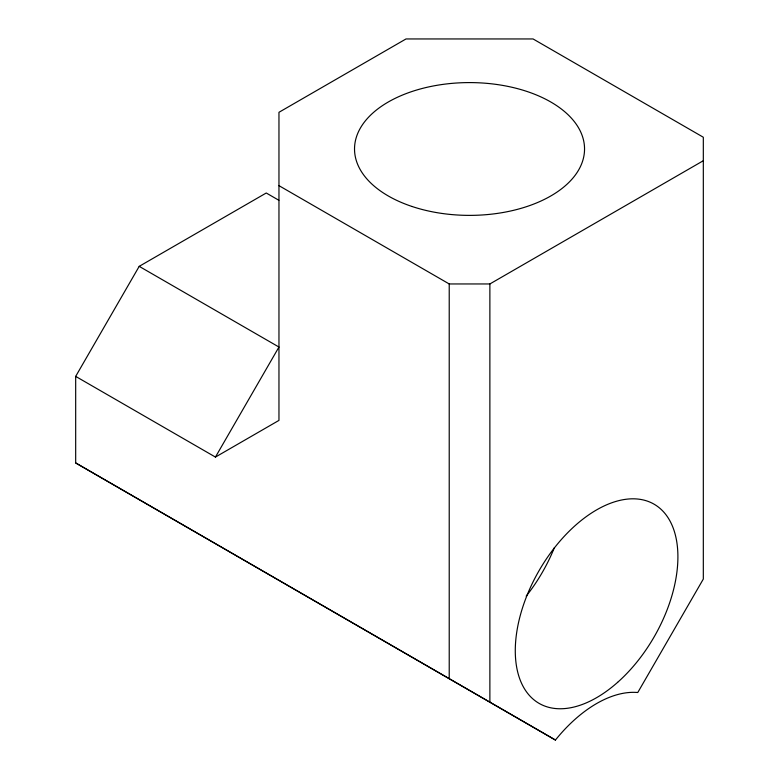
<?xml version="1.0" encoding="UTF-8"?>
<svg xmlns="http://www.w3.org/2000/svg" width="779" height="779" viewBox="0 0 779 779"><rect width="100%" height="100%" fill="white"/><g stroke="black" fill="none" stroke-linecap="round" stroke-linejoin="round"><path stroke-width="1.17" d="M75.68 376.384L215.432 457.078L278.96 420.397L278.96 112.303L406.015 38.95L533.07 38.95L703.32 137.24L703.32 579.05L637.767 692.521A116.431 67.228 -60 0 0 555.437 740.05L75.68 462.94L75.68 376.384L139.207 266.35L266.252 192.997L278.863 200.281M215.432 457.078L278.96 347.044L139.207 266.35M278.96 185.655L449.22 283.955L489.874 283.955L703.32 160.717M75.68 462.94L555.437 740.05M489.874 283.955L489.874 702.103M449.22 283.955L449.22 678.606M554.356 547.695A115 66.39 -60 0 1 526.176 596.159M412.042 206.484A115 66.39 0 0 0 584.542 148.984A115 66.39 0 0 0 412.042 91.484A115 66.39 0 0 0 412.042 206.484M617.64 682.326A115 66.39 -60 0 0 654.097 504.198A115 66.39 -60 0 0 518.054 624.826A115 66.39 -60 0 0 617.64 682.326"/></g></svg>
